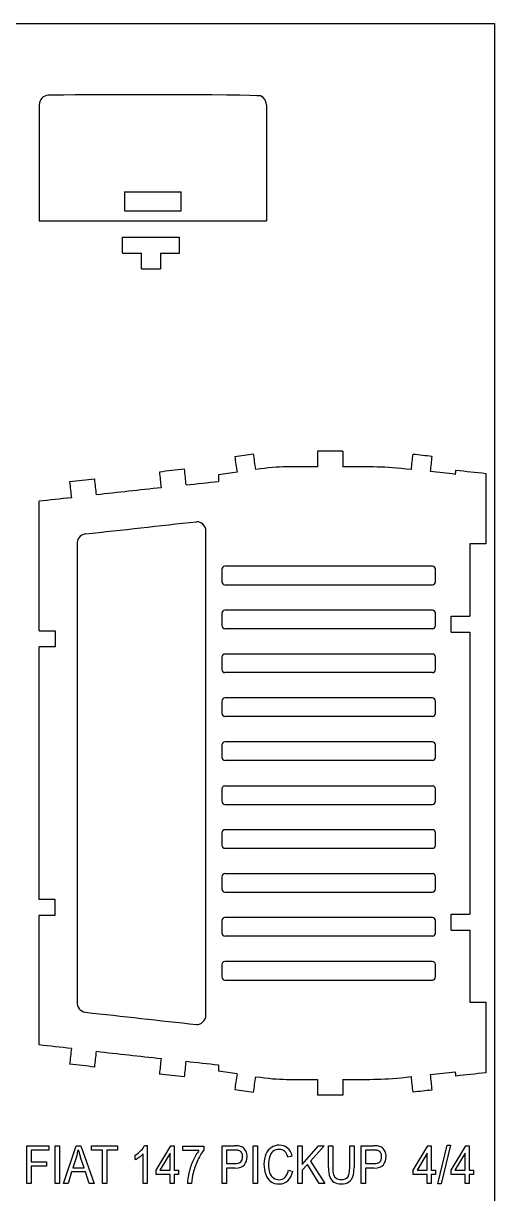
# Model space of a CAD drawing. Extents: x 774 to 1354, y 512 to 892.
# Drawn here: x 1278.4 to 1354.4, y 703 to 891.9 of the extents above; entities that cross this region are included whole.
import ezdxf

# ---------------------------------------------------------------- set-up
doc = ezdxf.new("R2010")
doc.units = 0
doc.layers.get('0').update_dxf_attribs({"linetype": 'CONTINUOUS'})

msp = doc.modelspace()

# ---------------------------------------------------------------- linework, layer by layer
at = {"color": 5}
for p, q in [((774.413784, 891.886003), (1354.413784, 891.886003)), ((1354.413784, 891.886003), (1354.413784, 511.886003))]:
    msp.add_line(p, q, dxfattribs=at)
at = {"color": 1}
for p, q in [((1310.380784, 803.765403), (1310.380784, 801.765403)), ((1344.384684, 804.265403), (1310.880884, 804.265403)), ((1344.884684, 801.765403), (1344.884684, 803.765403)), ((1310.880884, 801.265403), (1344.384684, 801.265403)), ((1310.380784, 739.963603), (1310.380784, 737.963603)), ((1344.384684, 740.463603), (1310.880884, 740.463603)), ((1344.884684, 737.963603), (1344.884684, 739.963603)), ((1310.880884, 737.463603), (1344.384684, 737.463603)), ((1278.936784, 704.641903), (1278.936784, 710.704103)), ((1278.936784, 710.704103), (1282.482484, 710.704103)), ((1282.482484, 710.704103), (1282.482484, 709.992903)), ((1283.501684, 704.641903), (1283.501684, 710.704103)), ((1283.501684, 710.704103), (1284.198984, 710.704103)), ((1284.198984, 710.704103), (1284.198984, 704.641903)), ((1284.847484, 704.641903), (1286.863784, 710.704103)), ((1286.863784, 710.704103), (1287.628584, 710.704103)), ((1287.628584, 710.704103), (1289.768384, 704.641903)), ((1289.379284, 709.992903), (1289.379284, 710.704103)), ((1289.379284, 710.704103), (1293.541784, 710.704103)), ((1293.541784, 710.704103), (1293.541784, 709.992903)), ((1297.916884, 710.729503), (1298.332884, 710.729503)), ((1298.332884, 710.729503), (1298.332884, 704.641903)), ((1299.772984, 706.775503), (1302.173484, 710.704103)), ((1302.173484, 710.704103), (1302.702084, 710.704103)), ((1302.702084, 710.704103), (1302.702084, 706.775503)), ((1304.112784, 709.916703), (1304.112784, 710.627903)), ((1304.112784, 710.627903), (1307.511684, 710.627903)), ((1307.511684, 710.627903), (1307.511684, 710.052103)), ((1310.455384, 704.641903), (1310.455384, 710.704103)), ((1310.455384, 710.704103), (1312.439984, 710.704103)), ((1315.469384, 704.641903), (1315.469384, 710.704103)), ((1315.469384, 710.704103), (1316.166784, 710.704103)), ((1316.166784, 710.704103), (1316.166784, 704.641903)), ((1322.663684, 704.641903), (1322.663684, 710.704103)), ((1322.663684, 710.704103), (1323.361084, 710.704103)), ((1323.361084, 710.704103), (1323.361084, 707.698403)), ((1323.361084, 707.698403), (1325.971984, 710.704103)), ((1326.914184, 710.704103), (1324.709384, 708.245903)), ((1325.971984, 710.704103), (1326.914184, 710.704103)), ((1327.604284, 707.203103), (1327.604284, 710.704103)), ((1327.604284, 710.704103), (1328.301584, 710.704103)), ((1328.301584, 710.704103), (1328.301584, 707.204503)), ((1331.032484, 710.704103), (1331.729984, 710.704103)), ((1331.032484, 707.204503), (1331.032484, 710.704103)), ((1331.729984, 710.704103), (1331.729984, 707.203103)), ((1332.890984, 704.641903), (1332.890984, 710.704103)), ((1332.890984, 710.704103), (1334.875584, 710.704103)), ((1341.257384, 706.775503), (1343.657884, 710.704103)), ((1343.657884, 710.704103), (1344.186484, 710.704103)), ((1344.186484, 710.704103), (1344.186484, 706.775503)), ((1345.252184, 704.540303), (1346.779084, 710.805703)), ((1347.299084, 710.805703), (1345.772084, 704.540303)), ((1346.779084, 710.805703), (1347.299084, 710.805703)), ((1347.379784, 706.775503), (1349.780284, 710.704103)), ((1349.780284, 710.704103), (1350.308884, 710.704103)), ((1350.308884, 710.704103), (1350.308884, 706.775503)), ((1282.482484, 709.992903), (1279.634184, 709.992903)), ((1279.634184, 709.992903), (1279.634184, 708.104803)), ((1286.935984, 708.910503), (1286.359684, 707.131103)), ((1288.150984, 707.131103), (1287.602784, 708.811703)), ((1291.111884, 709.992903), (1289.379284, 709.992903)), ((1291.111884, 704.641903), (1291.111884, 709.992903)), ((1293.541784, 709.992903), (1291.809184, 709.992903)), ((1291.809184, 709.992903), (1291.809184, 704.641903)), ((1296.394884, 708.488603), (1296.394884, 709.208303)), ((1297.686884, 704.641903), (1297.686884, 709.386103)), ((1302.056084, 709.503203), (1300.407984, 706.775503)), ((1302.056084, 706.775503), (1302.056084, 709.503203)), ((1306.682184, 709.916703), (1304.112784, 709.916703)), ((1312.497484, 709.992903), (1311.152884, 709.992903)), ((1311.152884, 709.992903), (1311.152884, 707.825403)), ((1321.744784, 709.041803), (1321.062084, 708.855503)), ((1334.933084, 709.992903), (1333.588484, 709.992903)), ((1333.588484, 709.992903), (1333.588484, 707.825403)), ((1343.540384, 709.503203), (1341.892384, 706.775503)), ((1343.540384, 706.775503), (1343.540384, 709.503203)), ((1349.662784, 709.503203), (1348.014784, 706.775503)), ((1349.662784, 706.775503), (1349.662784, 709.503203)), ((1279.634184, 708.104803), (1282.100784, 708.104803)), ((1282.100784, 707.393603), (1279.634184, 707.393603)), ((1279.634184, 707.393603), (1279.634184, 704.641903)), ((1282.100784, 708.104803), (1282.100784, 707.393603)), ((1286.359684, 707.131103), (1288.150984, 707.131103)), ((1299.772984, 706.089703), (1299.772984, 706.775503)), ((1300.407984, 706.775503), (1302.056084, 706.775503)), ((1302.702084, 706.775503), (1303.414184, 706.775503)), ((1303.414184, 706.775503), (1303.414184, 706.089703)), ((1311.152884, 707.825403), (1312.510984, 707.825403)), ((1312.501184, 707.114203), (1311.152884, 707.114203)), ((1311.152884, 707.114203), (1311.152884, 704.641903)), ((1321.135484, 706.768503), (1321.832884, 706.565303)), ((1324.221184, 707.701203), (1323.361084, 706.741603)), ((1323.361084, 706.741603), (1323.361084, 704.641903)), ((1326.091984, 704.641903), (1324.221184, 707.701203)), ((1324.709384, 708.245903), (1327.009584, 704.641903)), ((1333.588484, 707.825403), (1334.946484, 707.825403)), ((1334.936684, 707.114203), (1333.588484, 707.114203)), ((1333.588484, 707.114203), (1333.588484, 704.641903)), ((1341.257384, 706.089703), (1341.257384, 706.775503)), ((1341.892384, 706.775503), (1343.540384, 706.775503)), ((1344.186484, 706.775503), (1344.898584, 706.775503)), ((1344.898584, 706.775503), (1344.898584, 706.089703)), ((1347.379784, 706.089703), (1347.379784, 706.775503)), ((1348.014784, 706.775503), (1349.662784, 706.775503)), ((1350.308884, 706.775503), (1351.020984, 706.775503)), ((1351.020984, 706.775503), (1351.020984, 706.089703)), ((1279.634184, 704.641903), (1278.936784, 704.641903)), ((1284.198984, 704.641903), (1283.501684, 704.641903)), ((1285.585284, 704.641903), (1284.847484, 704.641903)), ((1286.155384, 706.479203), (1285.585284, 704.641903)), ((1288.368784, 706.479203), (1286.155384, 706.479203)), ((1288.976784, 704.641903), (1288.368784, 706.479203)), ((1289.768384, 704.641903), (1288.976784, 704.641903)), ((1291.809184, 704.641903), (1291.111884, 704.641903)), ((1298.332884, 704.641903), (1297.686884, 704.641903)), ((1302.056084, 706.089703), (1299.772984, 706.089703)), ((1302.056084, 704.641903), (1302.056084, 706.089703)), ((1302.702084, 704.641903), (1302.056084, 704.641903)), ((1303.414184, 706.089703), (1302.702084, 706.089703)), ((1302.702084, 706.089703), (1302.702084, 704.641903)), ((1305.507584, 704.641903), (1304.846884, 704.641903)), ((1311.152884, 704.641903), (1310.455384, 704.641903)), ((1316.166784, 704.641903), (1315.469384, 704.641903)), ((1323.361084, 704.641903), (1322.663684, 704.641903)), ((1327.009584, 704.641903), (1326.091984, 704.641903)), ((1333.588484, 704.641903), (1332.890984, 704.641903)), ((1343.540384, 706.089703), (1341.257384, 706.089703)), ((1343.540384, 704.641903), (1343.540384, 706.089703)), ((1344.186484, 704.641903), (1343.540384, 704.641903)), ((1344.898584, 706.089703), (1344.186484, 706.089703)), ((1344.186484, 706.089703), (1344.186484, 704.641903)), ((1349.662784, 706.089703), (1347.379784, 706.089703)), ((1349.662784, 704.641903), (1349.662784, 706.089703)), ((1350.308884, 704.641903), (1349.662784, 704.641903)), ((1351.020984, 706.089703), (1350.308884, 706.089703)), ((1350.308884, 706.089703), (1350.308884, 704.641903)), ((1345.772084, 704.540303), (1345.252184, 704.540303))]:
    msp.add_line(p, q, dxfattribs=at)
at = {"color": 3}
for points in [[(1282.439884, 880.285903), (1281.531184, 880.226303), (1280.969684, 879.664803), (1280.910084, 878.756103)], [(1316.650084, 880.169403), (1315.213684, 880.455403), (1285.822584, 880.396603), (1282.439884, 880.285903)], [(1280.910084, 878.756103), (1280.910084, 872.502803), (1280.910084, 866.249403), (1280.910084, 859.996003)], [(1317.594484, 878.756103), (1317.548984, 879.450003), (1317.264184, 879.866703), (1316.650084, 880.169403)], [(1317.594484, 878.756103), (1317.594484, 872.502803), (1317.594484, 866.249403), (1317.594484, 859.996003)], [(1280.910084, 859.996003), (1293.138284, 859.996003), (1305.366284, 859.996003), (1317.594484, 859.996003)], [(1294.356684, 854.813003), (1294.356684, 855.662903), (1294.356684, 856.512803), (1294.356684, 857.362603)], [(1294.356684, 857.362603), (1297.416184, 857.362603), (1300.475684, 857.362603), (1303.535184, 857.362603)], [(1303.535184, 854.813003), (1303.535184, 855.662903), (1303.535184, 856.512803), (1303.535184, 857.362603)], [(1294.356684, 854.813003), (1295.376484, 854.813003), (1296.396284, 854.813003), (1297.416084, 854.813003)], [(1297.416084, 852.263503), (1297.416084, 853.113303), (1297.416084, 853.963103), (1297.416084, 854.813003)], [(1300.475684, 854.813003), (1300.475684, 853.963103), (1300.475684, 853.113303), (1300.475684, 852.263503)], [(1300.475684, 854.813003), (1301.495484, 854.813003), (1302.515384, 854.813003), (1303.535184, 854.813003)], [(1297.416084, 852.263503), (1298.435984, 852.263503), (1299.455884, 852.263503), (1300.475684, 852.263503)], [(1312.472084, 821.952203), (1313.481284, 822.099403), (1314.490584, 822.246603), (1315.499684, 822.393803)], [(1312.472084, 821.952203), (1312.594884, 821.111103), (1312.717484, 820.269903), (1312.840284, 819.428803)], [(1315.867784, 819.870503), (1315.745084, 820.711603), (1315.622384, 821.552703), (1315.499684, 822.393803)], [(1325.838384, 822.850403), (1325.838384, 822.002303), (1325.838384, 821.154303), (1325.838384, 820.306203)], [(1329.917784, 822.850403), (1328.557984, 822.850403), (1327.198184, 822.850403), (1325.838384, 822.850403)], [(1329.917784, 822.850403), (1329.917784, 822.002303), (1329.917784, 821.154303), (1329.917784, 820.306203)], [(1340.978884, 819.864803), (1341.069184, 820.698503), (1341.159384, 821.532003), (1341.249684, 822.365703)], [(1341.249684, 822.365703), (1342.263584, 822.255803), (1343.277484, 822.146103), (1344.291384, 822.036303)], [(1344.291384, 822.036303), (1344.201084, 821.202703), (1344.110984, 820.369103), (1344.020684, 819.535503)], [(1304.361984, 819.917003), (1303.010484, 819.767003), (1301.658884, 819.617003), (1300.307484, 819.467003)], [(1304.643184, 817.383003), (1304.549484, 818.227703), (1304.455784, 819.072403), (1304.361984, 819.917003)], [(1325.838384, 820.306203), (1321.663484, 820.306203), (1319.958784, 820.467403), (1315.867784, 819.870503)], [(1340.978884, 819.864803), (1336.308184, 820.370503), (1334.659484, 820.306203), (1329.917784, 820.306203)], [(1289.886484, 818.310203), (1288.534984, 818.160203), (1287.183484, 818.010203), (1285.832084, 817.860203)], [(1290.167784, 815.776203), (1290.073984, 816.620903), (1289.980284, 817.465603), (1289.886484, 818.310203)], [(1300.307484, 819.467003), (1300.401184, 818.622303), (1300.494984, 817.777603), (1300.588784, 816.933003)], [(1304.643184, 817.383003), (1306.380084, 817.575803), (1308.116784, 817.768603), (1309.853684, 817.961403)], [(1312.840284, 819.428803), (1311.844784, 819.283603), (1310.849184, 819.138403), (1309.853684, 818.993103)], [(1309.853684, 818.993103), (1309.853684, 818.649203), (1309.853684, 818.305303), (1309.853684, 817.961403)], [(1348.097684, 819.094103), (1346.738684, 819.241203), (1345.379684, 819.388403), (1344.020684, 819.535503)], [(1348.097684, 819.094103), (1348.126684, 819.316003), (1348.155784, 819.537803), (1348.184784, 819.759703)], [(1348.184784, 819.759703), (1349.786084, 819.591303), (1351.387384, 819.423103), (1352.988784, 819.254803)], [(1352.988784, 819.254803), (1352.988784, 815.455503), (1352.988784, 811.656303), (1352.988784, 807.857003)], [(1285.832084, 817.860203), (1285.925784, 817.015503), (1286.019584, 816.170803), (1286.113384, 815.326103)], [(1300.588784, 816.933003), (1297.114984, 816.547403), (1293.641384, 816.161803), (1290.167784, 815.776203)], [(1286.113384, 815.326103), (1284.376484, 815.133303), (1282.639584, 814.940603), (1280.902784, 814.747803)], [(1280.902784, 793.810503), (1280.902784, 800.789603), (1280.902784, 807.768703), (1280.902784, 814.747803)], [(1288.381884, 809.468303), (1294.353484, 810.128303), (1300.325184, 810.788303), (1306.296684, 811.448303)], [(1307.836584, 809.908303), (1307.776084, 810.833203), (1307.107784, 811.466303), (1306.296684, 811.448303)], [(1288.381884, 809.468303), (1287.480884, 809.308403), (1286.980684, 808.683003), (1287.021884, 807.768703)], [(1307.836584, 731.820503), (1307.836584, 757.849803), (1307.836584, 783.879003), (1307.836584, 809.908303)], [(1287.021884, 807.768703), (1287.021884, 783.165903), (1287.021884, 758.563003), (1287.021884, 733.960103)], [(1352.988784, 807.857003), (1352.138884, 807.857003), (1351.289084, 807.857003), (1350.439184, 807.857003)], [(1350.439184, 807.857003), (1350.439184, 803.968503), (1350.439184, 800.079903), (1350.439184, 796.191403)], [(1347.379684, 796.191403), (1348.399484, 796.191403), (1349.419384, 796.191403), (1350.439184, 796.191403)], [(1347.379684, 793.641803), (1347.379684, 794.491703), (1347.379684, 795.341503), (1347.379684, 796.191403)], [(1280.902784, 793.810503), (1281.772684, 793.810503), (1282.642684, 793.810503), (1283.512584, 793.810503)], [(1283.512584, 793.810503), (1283.512584, 792.957303), (1283.512584, 792.104203), (1283.512584, 791.251003)], [(1347.379684, 793.641803), (1348.399484, 793.641803), (1349.419384, 793.641803), (1350.439184, 793.641803)], [(1350.439184, 793.641803), (1350.439184, 778.456903), (1350.439184, 763.272003), (1350.439184, 748.087103)], [(1280.902784, 750.477903), (1280.902784, 764.068903), (1280.902784, 777.660003), (1280.902784, 791.251003)], [(1283.512584, 791.251003), (1282.642684, 791.251003), (1281.772684, 791.251003), (1280.902784, 791.251003)], [(1283.512584, 750.477903), (1282.642684, 750.477903), (1281.772684, 750.477903), (1280.902784, 750.477903)], [(1283.512584, 747.918403), (1283.512584, 748.771603), (1283.512584, 749.624703), (1283.512584, 750.477903)], [(1347.379684, 748.087103), (1348.399484, 748.087103), (1349.419384, 748.087103), (1350.439184, 748.087103)], [(1347.379684, 745.537503), (1347.379684, 746.387403), (1347.379684, 747.237203), (1347.379684, 748.087103)], [(1280.902784, 726.981103), (1280.902784, 733.960203), (1280.902784, 740.939303), (1280.902784, 747.918403)], [(1280.902784, 747.918403), (1281.772684, 747.918403), (1282.642684, 747.918403), (1283.512584, 747.918403)], [(1347.379684, 745.537503), (1348.399484, 745.537503), (1349.419384, 745.537503), (1350.439184, 745.537503)], [(1350.439184, 745.537503), (1350.439184, 741.649003), (1350.439184, 737.760403), (1350.439184, 733.871903)], [(1287.021884, 733.960103), (1287.000984, 733.033503), (1287.465484, 732.423203), (1288.381884, 732.260603)], [(1350.439184, 733.871903), (1351.289084, 733.871903), (1352.138884, 733.871903), (1352.988784, 733.871903)], [(1352.988784, 733.871903), (1352.988784, 730.072603), (1352.988784, 726.273403), (1352.988784, 722.474103)], [(1288.381884, 732.260603), (1294.353484, 731.600503), (1300.325184, 730.940603), (1306.296684, 730.280603)], [(1306.296684, 730.280603), (1307.107784, 730.262603), (1307.776084, 730.895703), (1307.836584, 731.820503)], [(1286.113384, 726.402703), (1284.376484, 726.595603), (1282.639584, 726.788303), (1280.902784, 726.981103)], [(1286.113384, 726.402703), (1286.019584, 725.558103), (1285.925784, 724.713403), (1285.832084, 723.868703)], [(1289.886484, 723.418603), (1289.980284, 724.263303), (1290.073984, 725.108003), (1290.167784, 725.952703)], [(1290.167784, 725.952703), (1293.641384, 725.567103), (1297.114984, 725.181503), (1300.588784, 724.795903)], [(1289.886484, 723.418603), (1288.534984, 723.568703), (1287.183484, 723.718703), (1285.832084, 723.868703)], [(1300.588784, 724.795903), (1300.494984, 723.951303), (1300.401184, 723.106603), (1300.307484, 722.261903)], [(1304.361984, 721.811803), (1304.455784, 722.656503), (1304.549484, 723.501203), (1304.643184, 724.345903)], [(1304.643184, 724.345903), (1306.380084, 724.153103), (1308.116784, 723.960303), (1309.853684, 723.767503)], [(1309.853684, 723.767503), (1309.853684, 723.423603), (1309.853684, 723.079703), (1309.853684, 722.735703)], [(1304.361984, 721.811803), (1303.010484, 721.961903), (1301.658884, 722.111903), (1300.307484, 722.261903)], [(1312.840284, 722.300003), (1311.844784, 722.445303), (1310.849184, 722.590503), (1309.853684, 722.735703)], [(1312.840284, 722.300003), (1312.717484, 721.459003), (1312.594884, 720.617803), (1312.472084, 719.776703)], [(1315.499684, 719.335103), (1315.622384, 720.176103), (1315.745084, 721.017303), (1315.867784, 721.858403)], [(1315.867784, 721.858403), (1319.958784, 721.261503), (1321.663484, 721.422703), (1325.838384, 721.422703)], [(1329.917784, 721.422703), (1334.659484, 721.422703), (1336.308184, 721.358403), (1340.978884, 721.864103)], [(1341.249684, 719.363203), (1341.159384, 720.196903), (1341.069184, 721.030403), (1340.978884, 721.864103)], [(1344.020684, 722.193403), (1345.379684, 722.340503), (1346.738684, 722.487703), (1348.097684, 722.634803)], [(1344.020684, 722.193403), (1344.110984, 721.359803), (1344.201084, 720.526203), (1344.291384, 719.692603)], [(1348.184784, 721.969203), (1348.155784, 722.191103), (1348.126684, 722.412903), (1348.097684, 722.634803)], [(1352.988784, 722.474103), (1351.387384, 722.305803), (1349.786084, 722.137503), (1348.184784, 721.969203)], [(1312.472084, 719.776703), (1313.481284, 719.629403), (1314.490584, 719.482303), (1315.499684, 719.335103)], [(1325.838384, 721.422703), (1325.838384, 720.574603), (1325.838384, 719.726603), (1325.838384, 718.878503)], [(1329.917784, 721.422703), (1329.917784, 720.574603), (1329.917784, 719.726603), (1329.917784, 718.878503)], [(1329.917784, 718.878503), (1328.557984, 718.878503), (1327.198184, 718.878503), (1325.838384, 718.878503)], [(1344.291384, 719.692603), (1343.277484, 719.582803), (1342.263584, 719.473103), (1341.249684, 719.363203)]]:
    msp.add_open_spline(points, degree=3, dxfattribs=at)
at = {"color": 7}
for points in [[(1294.663184, 864.689703), (1294.663184, 863.669903), (1294.663184, 862.650003), (1294.663184, 861.630203)], [(1294.663184, 864.689703), (1297.722584, 864.689703), (1300.781984, 864.689703), (1303.841484, 864.689703)], [(1303.841484, 861.630203), (1303.841484, 862.650003), (1303.841484, 863.669903), (1303.841484, 864.689703)], [(1294.663184, 861.630203), (1297.722584, 861.630203), (1300.781984, 861.630203), (1303.841484, 861.630203)]]:
    msp.add_open_spline(points, degree=3, dxfattribs=at)
at = {"color": 1}
for points in [[(1310.880884, 804.265403), (1310.605984, 804.265403), (1310.380784, 804.040303), (1310.380784, 803.765403)], [(1344.884684, 803.765403), (1344.884684, 804.040403), (1344.659384, 804.265403), (1344.384684, 804.265403)], [(1310.380784, 801.765403), (1310.380784, 801.490503), (1310.605984, 801.265403), (1310.880884, 801.265403)], [(1344.384684, 801.265403), (1344.659584, 801.265403), (1344.884684, 801.490403), (1344.884684, 801.765403)], [(1310.880884, 797.176303), (1310.605984, 797.176303), (1310.380784, 796.951303), (1310.380784, 796.676303)], [(1344.384684, 797.176303), (1315.013384, 797.176303), (1340.252184, 797.176303), (1310.880884, 797.176303)], [(1344.884684, 796.676303), (1344.884684, 796.951303), (1344.659584, 797.176303), (1344.384684, 797.176303)], [(1310.380784, 796.676303), (1310.380784, 796.009703), (1310.380784, 795.343003), (1310.380784, 794.676303)], [(1344.884684, 794.676303), (1344.884684, 795.343003), (1344.884684, 796.009703), (1344.884684, 796.676303)], [(1310.380784, 794.676303), (1310.380784, 794.401303), (1310.605984, 794.176303), (1310.880884, 794.176303)], [(1344.384684, 794.176303), (1315.013384, 794.176303), (1340.252184, 794.176303), (1310.880884, 794.176303)], [(1344.384684, 794.176303), (1344.659584, 794.176303), (1344.884684, 794.401303), (1344.884684, 794.676303)], [(1310.880884, 790.087203), (1310.605984, 790.087203), (1310.380784, 789.862203), (1310.380784, 789.587203)], [(1344.384684, 790.087203), (1315.013384, 790.087203), (1340.252184, 790.087203), (1310.880884, 790.087203)], [(1344.884684, 789.587203), (1344.884684, 789.862203), (1344.659584, 790.087203), (1344.384684, 790.087203)], [(1310.380784, 789.587203), (1310.380784, 788.920603), (1310.380784, 788.253903), (1310.380784, 787.587203)], [(1344.884684, 787.587203), (1344.884684, 788.253903), (1344.884684, 788.920603), (1344.884684, 789.587203)], [(1310.380784, 787.587203), (1310.380784, 787.312203), (1310.605984, 787.087203), (1310.880884, 787.087203)], [(1344.384684, 787.087203), (1315.013384, 787.087203), (1340.252184, 787.087203), (1310.880884, 787.087203)], [(1344.384684, 787.087203), (1344.659584, 787.087203), (1344.884684, 787.312203), (1344.884684, 787.587203)], [(1310.880884, 782.998103), (1310.605984, 782.998103), (1310.380784, 782.773103), (1310.380784, 782.498103)], [(1310.380784, 782.498103), (1310.380784, 781.831503), (1310.380784, 781.164803), (1310.380784, 780.498103)], [(1344.384684, 782.998103), (1315.013384, 782.998103), (1340.252184, 782.998103), (1310.880884, 782.998103)], [(1344.884684, 782.498103), (1344.884684, 782.773103), (1344.659584, 782.998103), (1344.384684, 782.998103)], [(1344.884684, 780.498103), (1344.884684, 781.164803), (1344.884684, 781.831503), (1344.884684, 782.498103)], [(1310.380784, 780.498103), (1310.380784, 780.223103), (1310.605984, 779.998103), (1310.880884, 779.998103)], [(1344.384684, 779.998103), (1344.659584, 779.998103), (1344.884684, 780.223103), (1344.884684, 780.498103)], [(1344.384684, 779.998103), (1315.013384, 779.998103), (1340.252184, 779.998103), (1310.880884, 779.998103)], [(1310.880884, 775.909003), (1310.605984, 775.909003), (1310.380784, 775.684003), (1310.380784, 775.409003)], [(1310.380784, 775.409003), (1310.380784, 774.742403), (1310.380784, 774.075703), (1310.380784, 773.409003)], [(1344.384684, 775.909003), (1315.013384, 775.909003), (1340.252184, 775.909003), (1310.880884, 775.909003)], [(1344.884684, 775.409003), (1344.884684, 775.684003), (1344.659584, 775.909003), (1344.384684, 775.909003)], [(1344.884684, 773.409003), (1344.884684, 774.075703), (1344.884684, 774.742403), (1344.884684, 775.409003)], [(1310.380784, 773.409003), (1310.380784, 773.134003), (1310.605984, 772.909003), (1310.880884, 772.909003)], [(1344.384684, 772.909003), (1315.013384, 772.909003), (1340.252184, 772.909003), (1310.880884, 772.909003)], [(1344.384684, 772.909003), (1344.659584, 772.909003), (1344.884684, 773.134003), (1344.884684, 773.409003)], [(1310.880884, 768.820003), (1310.605984, 768.820003), (1310.380784, 768.595003), (1310.380784, 768.320003)], [(1310.380784, 768.320003), (1310.380784, 767.653403), (1310.380784, 766.986703), (1310.380784, 766.320003)], [(1310.880884, 768.820003), (1340.252184, 768.820003), (1315.013384, 768.820003), (1344.384684, 768.820003)], [(1344.884684, 768.320003), (1344.884684, 768.595003), (1344.659584, 768.820003), (1344.384684, 768.820003)], [(1344.884684, 766.320003), (1344.884684, 766.986703), (1344.884684, 767.653403), (1344.884684, 768.320003)], [(1310.380784, 766.320003), (1310.380784, 766.045003), (1310.605984, 765.820003), (1310.880884, 765.820003)], [(1310.880884, 765.820003), (1340.252184, 765.820003), (1315.013384, 765.820003), (1344.384684, 765.820003)], [(1344.384684, 765.820003), (1344.659584, 765.820003), (1344.884684, 766.045003), (1344.884684, 766.320003)], [(1310.880884, 761.730903), (1310.605984, 761.730903), (1310.380784, 761.505903), (1310.380784, 761.230903)], [(1344.384684, 761.730903), (1315.013384, 761.730903), (1340.252184, 761.730903), (1310.880884, 761.730903)], [(1344.884684, 761.230903), (1344.884684, 761.505903), (1344.659584, 761.730903), (1344.384684, 761.730903)], [(1310.380784, 761.230903), (1310.380784, 760.564303), (1310.380784, 759.897603), (1310.380784, 759.230903)], [(1344.884684, 759.230903), (1344.884684, 759.897603), (1344.884684, 760.564303), (1344.884684, 761.230903)], [(1310.380784, 759.230903), (1310.380784, 758.955903), (1310.605984, 758.730903), (1310.880884, 758.730903)], [(1310.880884, 758.730903), (1340.252184, 758.730903), (1315.013384, 758.730903), (1344.384684, 758.730903)], [(1344.384684, 758.730903), (1344.659584, 758.730903), (1344.884684, 758.955903), (1344.884684, 759.230903)], [(1310.880884, 754.641803), (1310.605984, 754.641803), (1310.380784, 754.416803), (1310.380784, 754.141803)], [(1310.380784, 754.141803), (1310.380784, 753.475203), (1310.380784, 752.808503), (1310.380784, 752.141803)], [(1310.880884, 754.641803), (1340.252184, 754.641803), (1315.013384, 754.641803), (1344.384684, 754.641803)], [(1344.884684, 754.141803), (1344.884684, 754.416803), (1344.659584, 754.641803), (1344.384684, 754.641803)], [(1344.884684, 752.141803), (1344.884684, 752.808503), (1344.884684, 753.475203), (1344.884684, 754.141803)], [(1310.380784, 752.141803), (1310.380784, 751.866803), (1310.605984, 751.641803), (1310.880884, 751.641803)], [(1344.384684, 751.641803), (1344.659584, 751.641803), (1344.884684, 751.866803), (1344.884684, 752.141803)], [(1310.880884, 751.641803), (1340.252184, 751.641803), (1315.013384, 751.641803), (1344.384684, 751.641803)], [(1310.880884, 747.552703), (1310.605984, 747.552703), (1310.380784, 747.327703), (1310.380784, 747.052703)], [(1310.380784, 747.052703), (1310.380784, 746.386103), (1310.380784, 745.719403), (1310.380784, 745.052703)], [(1344.384684, 747.552703), (1315.013384, 747.552703), (1340.252184, 747.552703), (1310.880884, 747.552703)], [(1344.884684, 747.052703), (1344.884684, 747.327703), (1344.659584, 747.552703), (1344.384684, 747.552703)], [(1344.884684, 745.052703), (1344.884684, 745.719403), (1344.884684, 746.386103), (1344.884684, 747.052703)], [(1310.380784, 745.052703), (1310.380784, 744.777703), (1310.605984, 744.552703), (1310.880884, 744.552703)], [(1344.384684, 744.552703), (1315.013384, 744.552703), (1340.252184, 744.552703), (1310.880884, 744.552703)], [(1344.384684, 744.552703), (1344.659584, 744.552703), (1344.884684, 744.777703), (1344.884684, 745.052703)], [(1310.880884, 740.463603), (1310.605984, 740.463603), (1310.380784, 740.238503), (1310.380784, 739.963603)], [(1344.884684, 739.963603), (1344.884684, 740.238603), (1344.659384, 740.463603), (1344.384684, 740.463603)], [(1310.380784, 737.963603), (1310.380784, 737.688703), (1310.605984, 737.463603), (1310.880884, 737.463603)], [(1344.384684, 737.463603), (1344.659584, 737.463603), (1344.884684, 737.688603), (1344.884684, 737.963603)], [(1297.341884, 709.919503), (1297.612284, 710.197503), (1297.804384, 710.467003), (1297.916884, 710.729503)], [(1313.240184, 710.646203), (1313.055484, 710.684303), (1312.788684, 710.704103), (1312.439984, 710.704103)], [(1313.889784, 710.364003), (1313.714984, 710.502303), (1313.498384, 710.596803), (1313.240184, 710.646203)], [(1314.311984, 709.779803), (1314.205484, 710.029503), (1314.064784, 710.224303), (1313.889784, 710.364003)], [(1318.398484, 710.440203), (1318.013084, 710.196103), (1317.715784, 709.839003), (1317.506584, 709.369103)], [(1319.670884, 710.805703), (1319.208384, 710.805703), (1318.783884, 710.684303), (1318.398484, 710.440203)], [(1320.995984, 710.342803), (1320.638684, 710.651803), (1320.196984, 710.805703), (1319.670884, 710.805703)], [(1321.744784, 709.041803), (1321.604084, 709.600603), (1321.354484, 710.033803), (1320.995984, 710.342803)], [(1335.675684, 710.646203), (1335.491084, 710.684303), (1335.224284, 710.704103), (1334.875584, 710.704103)], [(1336.325384, 710.364003), (1336.150484, 710.502303), (1335.933884, 710.596803), (1335.675684, 710.646203)], [(1336.747584, 709.779803), (1336.641084, 710.029503), (1336.500384, 710.224303), (1336.325384, 710.364003)], [(1286.935984, 708.910503), (1287.057184, 709.294403), (1287.153884, 709.682403), (1287.225984, 710.077503)], [(1287.225984, 710.077503), (1287.312884, 709.744503), (1287.437584, 709.322603), (1287.602784, 708.811703)], [(1296.394884, 709.208303), (1296.755784, 709.403003), (1297.071484, 709.640103), (1297.341884, 709.919503)], [(1296.394884, 708.488603), (1296.595484, 708.573303), (1296.823084, 708.701703), (1297.075184, 708.872403)], [(1297.075184, 708.872403), (1297.327184, 709.043203), (1297.531484, 709.213903), (1297.686884, 709.386103)], [(1306.516984, 708.413803), (1306.187884, 707.732203), (1305.934584, 707.030903), (1305.754784, 706.309803)], [(1306.682184, 709.916703), (1306.355484, 709.486303), (1306.047184, 708.957103), (1305.757184, 708.329103)], [(1307.511684, 710.052103), (1307.177684, 709.641503), (1306.844984, 709.095403), (1306.516984, 708.413803)], [(1313.145984, 709.939203), (1313.028484, 709.974503), (1312.811884, 709.992903), (1312.497484, 709.992903)], [(1313.585184, 709.580803), (1313.473884, 709.761403), (1313.326984, 709.881403), (1313.145984, 709.939203)], [(1313.468984, 708.114703), (1313.657384, 708.308003), (1313.751584, 708.578903), (1313.751584, 708.930303)], [(1313.751584, 708.930303), (1313.751584, 709.182903), (1313.696584, 709.400203), (1313.585184, 709.580803)], [(1314.043984, 707.649003), (1314.329084, 708.004603), (1314.470984, 708.440603), (1314.470984, 708.954303)], [(1314.470984, 708.954303), (1314.470984, 709.254803), (1314.418384, 709.530003), (1314.311984, 709.779803)], [(1317.506584, 709.369103), (1317.297384, 708.899203), (1317.193284, 708.348903), (1317.193284, 707.718103)], [(1318.077984, 708.886503), (1317.967784, 708.509803), (1317.912784, 708.121703), (1317.912784, 707.722403)], [(1318.648084, 709.785403), (1318.377684, 709.562503), (1318.186884, 709.261903), (1318.077984, 708.886503)], [(1319.658684, 710.119903), (1319.256184, 710.119903), (1318.918484, 710.008403), (1318.648084, 709.785403)], [(1320.532284, 709.817903), (1320.301084, 710.019703), (1320.009784, 710.119903), (1319.658684, 710.119903)], [(1321.062084, 708.855503), (1320.940984, 709.295803), (1320.763584, 709.617503), (1320.532284, 709.817903)], [(1335.581584, 709.939203), (1335.464084, 709.974503), (1335.247484, 709.992903), (1334.933084, 709.992903)], [(1336.020784, 709.580803), (1335.909484, 709.761403), (1335.762584, 709.881403), (1335.581584, 709.939203)], [(1335.904584, 708.114703), (1336.092984, 708.308003), (1336.187184, 708.578903), (1336.187184, 708.930303)], [(1336.187184, 708.930303), (1336.187184, 709.182903), (1336.132184, 709.400203), (1336.020784, 709.580803)], [(1336.479584, 707.649003), (1336.764684, 708.004603), (1336.906584, 708.440603), (1336.906584, 708.954303)], [(1336.906584, 708.954303), (1336.906584, 709.254803), (1336.853984, 709.530003), (1336.747584, 709.779803)], [(1305.757184, 708.329103), (1305.467184, 707.701203), (1305.245784, 707.049303), (1305.090384, 706.371903)], [(1312.501184, 707.114203), (1313.245084, 707.114203), (1313.760184, 707.292003), (1314.043984, 707.649003)], [(1312.510984, 707.825403), (1312.961184, 707.825403), (1313.279284, 707.921303), (1313.468984, 708.114703)], [(1317.193284, 707.718103), (1317.193284, 707.139603), (1317.286284, 706.599103), (1317.471084, 706.093903)], [(1317.912784, 707.722403), (1317.912784, 707.207303), (1317.977584, 706.757203), (1318.107284, 706.373303)], [(1320.588584, 705.614203), (1320.857684, 705.873803), (1321.040084, 706.257603), (1321.135484, 706.768503)], [(1321.047384, 705.059603), (1321.425484, 705.405303), (1321.687284, 705.906303), (1321.832884, 706.565303)], [(1327.604284, 707.203103), (1327.604284, 706.561003), (1327.671484, 706.054403), (1327.804884, 705.683303)], [(1328.301584, 707.204503), (1328.301584, 706.678103), (1328.344484, 706.288703), (1328.428884, 706.040303)], [(1330.708284, 705.660703), (1330.924784, 705.928803), (1331.032484, 706.442503), (1331.032484, 707.204503)], [(1331.551284, 705.751003), (1331.669984, 706.109503), (1331.729984, 706.593503), (1331.729984, 707.203103)], [(1334.936684, 707.114203), (1335.680684, 707.114203), (1336.195784, 707.292003), (1336.479584, 707.649003)], [(1334.946484, 707.825403), (1335.396784, 707.825403), (1335.714884, 707.921303), (1335.904584, 708.114703)], [(1305.090384, 706.371903), (1304.934984, 705.696003), (1304.854284, 705.118903), (1304.846884, 704.641903)], [(1305.754784, 706.309803), (1305.626284, 705.803203), (1305.543084, 705.245903), (1305.507584, 704.641903)], [(1317.471084, 706.093903), (1317.655784, 705.590203), (1317.924984, 705.204903), (1318.279784, 704.939603)], [(1318.107284, 706.373303), (1318.236984, 705.988103), (1318.438884, 705.701603), (1318.712884, 705.511103)], [(1318.279784, 704.939603), (1318.634584, 704.672903), (1319.094684, 704.540303), (1319.659884, 704.540303)], [(1318.712884, 705.511103), (1318.986984, 705.320603), (1319.283084, 705.226103), (1319.602384, 705.226103)], [(1319.602384, 705.226103), (1319.991484, 705.226103), (1320.319384, 705.355903), (1320.588584, 705.614203)], [(1319.659884, 704.540303), (1320.206784, 704.540303), (1320.669284, 704.713903), (1321.047384, 705.059603)], [(1327.804884, 705.683303), (1327.938284, 705.312203), (1328.160884, 705.030003), (1328.474184, 704.833803)], [(1328.428884, 706.040303), (1328.513284, 705.790503), (1328.657584, 705.597203), (1328.864384, 705.463203)], [(1328.474184, 704.833803), (1328.786084, 704.637703), (1329.188684, 704.540303), (1329.679284, 704.540303)], [(1328.864384, 705.463203), (1329.069984, 705.327703), (1329.322084, 705.260003), (1329.619384, 705.260003)], [(1329.619384, 705.260003), (1330.128284, 705.260003), (1330.491684, 705.394003), (1330.708284, 705.660703)], [(1329.679284, 704.540303), (1330.185784, 704.540303), (1330.593284, 704.653203), (1330.905284, 704.877603)], [(1330.905284, 704.877603), (1331.216084, 705.101903), (1331.431284, 705.394003), (1331.551284, 705.751003)]]:
    msp.add_open_spline(points, degree=3, dxfattribs=at)

doc.saveas('drawing.dxf')
